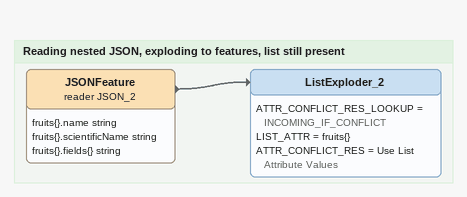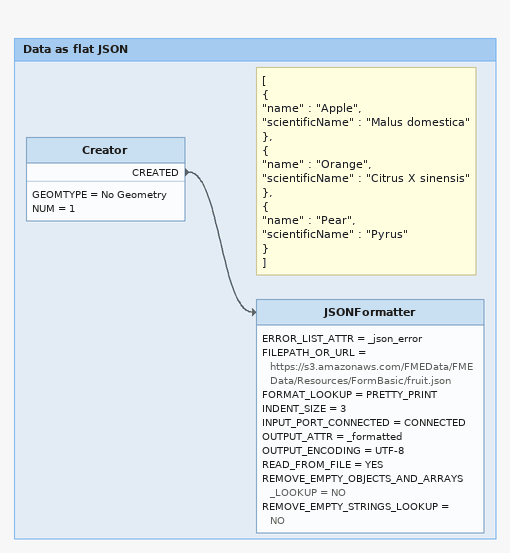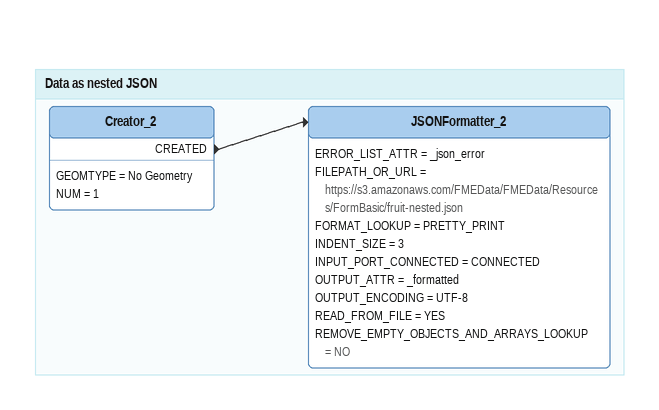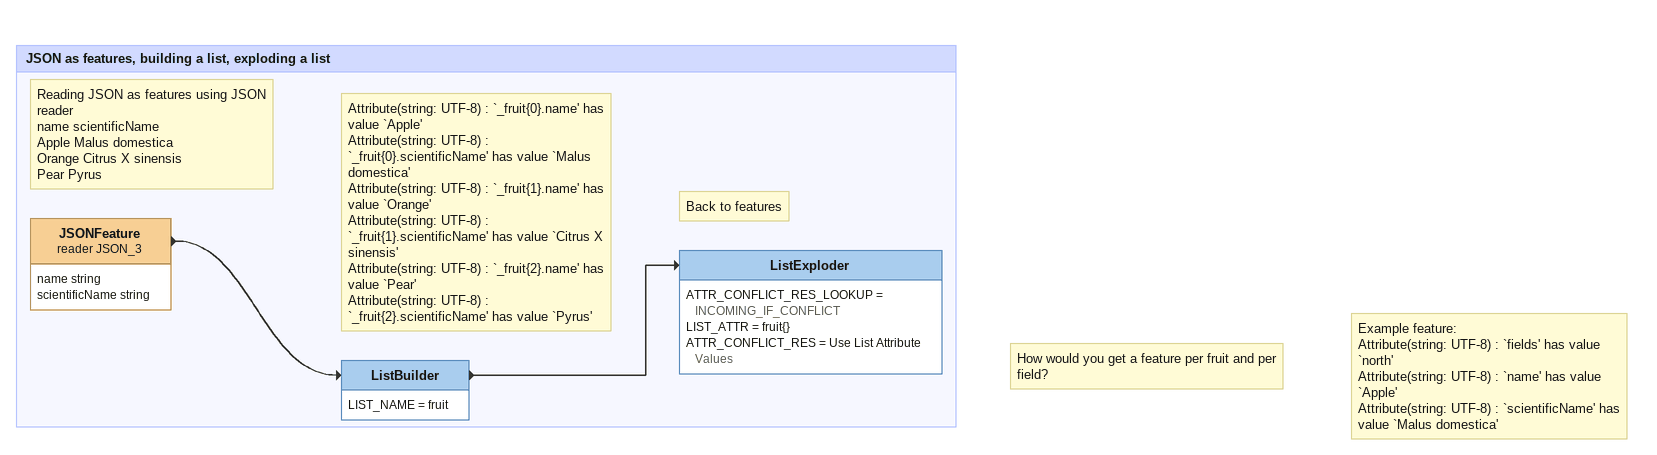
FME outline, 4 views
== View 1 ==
Bookmark: Reading nested JSON, exploding to features, list still present
JSONFeature (reader JSON_2)
    attributes: fruits{}.name string, fruits{}.scientificName string, fruits{}.fields{} string
    -> ListExploder_2
ListExploder_2
    ATTR_CONFLICT_RES_LOOKUP = INCOMING_IF_CONFLICT
    LIST_ATTR = fruits{}
    ATTR_CONFLICT_RES = Use List Attribute Values

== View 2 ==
Bookmark: Data as flat JSON
Creator
    GEOMTYPE = No Geometry
    NUM = 1
    CREATED -> JSONFormatter
Note: [ / { / "name" : "Apple", / "scientificName" : "Malus domestica" / }, / { / "name" : "Orange", / "scientificName" : "Citrus X sinensis" / }, / { / "name" : "Pear", / "scientificName" : "Pyrus" / } / ]
JSONFormatter
    ERROR_LIST_ATTR = _json_error
    FILEPATH_OR_URL = https://s3.amazonaws.com/FMEData/FMEData/Resources/FormBasic/fruit.json
    FORMAT_LOOKUP = PRETTY_PRINT
    INDENT_SIZE = 3
    INPUT_PORT_CONNECTED = CONNECTED
    OUTPUT_ATTR = _formatted
    OUTPUT_ENCODING = UTF-8
    READ_FROM_FILE = YES
    REMOVE_EMPTY_OBJECTS_AND_ARRAYS_LOOKUP = NO
    REMOVE_EMPTY_STRINGS_LOOKUP = NO

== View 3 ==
Bookmark: Data as nested JSON
Creator_2
    GEOMTYPE = No Geometry
    NUM = 1
    CREATED -> JSONFormatter_2
JSONFormatter_2
    ERROR_LIST_ATTR = _json_error
    FILEPATH_OR_URL = https://s3.amazonaws.com/FMEData/FMEData/Resources/FormBasic/fruit-nested.json
    FORMAT_LOOKUP = PRETTY_PRINT
    INDENT_SIZE = 3
    INPUT_PORT_CONNECTED = CONNECTED
    OUTPUT_ATTR = _formatted
    OUTPUT_ENCODING = UTF-8
    READ_FROM_FILE = YES
    REMOVE_EMPTY_OBJECTS_AND_ARRAYS_LOOKUP = NO

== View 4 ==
Note: How would you get a feature per fruit and per field?
Note: Example feature: / Attribute(string: UTF-8) : `fields' has value `north' / Attribute(string: UTF-8) : `name' has value `Apple' / Attribute(string: UTF-8) : `scientificName' has value `Malus domestica'

Bookmark: JSON as features, building a list, exploding a list
Note: Reading JSON as features using JSON reader / name scientificName / Apple Malus domestica / Orange Citrus X sinensis / Pear Pyrus
JSONFeature (reader JSON_3)
    attributes: name string, scientificName string
    -> ListBuilder
Note: Attribute(string: UTF-8) : `_fruit{0}.name' has value `Apple' / Attribute(string: UTF-8) : `_fruit{0}.scientificName' has value `Malus domestica' / Attribute(string: UTF-8) : `_fruit{1}.name' has value `Orange' / Attribute(string: UTF-8) : `_fruit{1}.scientificName' has value `Citrus X sinensis' / Attribute(string: UTF-8) : `_fruit{2}.name' has value `Pear' / Attribute(string: UTF-8) : `_fruit{2}.scientificName' has value `Pyrus'
ListBuilder
    LIST_NAME = fruit
    -> ListExploder
Note: Back to features
ListExploder
    ATTR_CONFLICT_RES_LOOKUP = INCOMING_IF_CONFLICT
    LIST_ATTR = fruit{}
    ATTR_CONFLICT_RES = Use List Attribute Values
